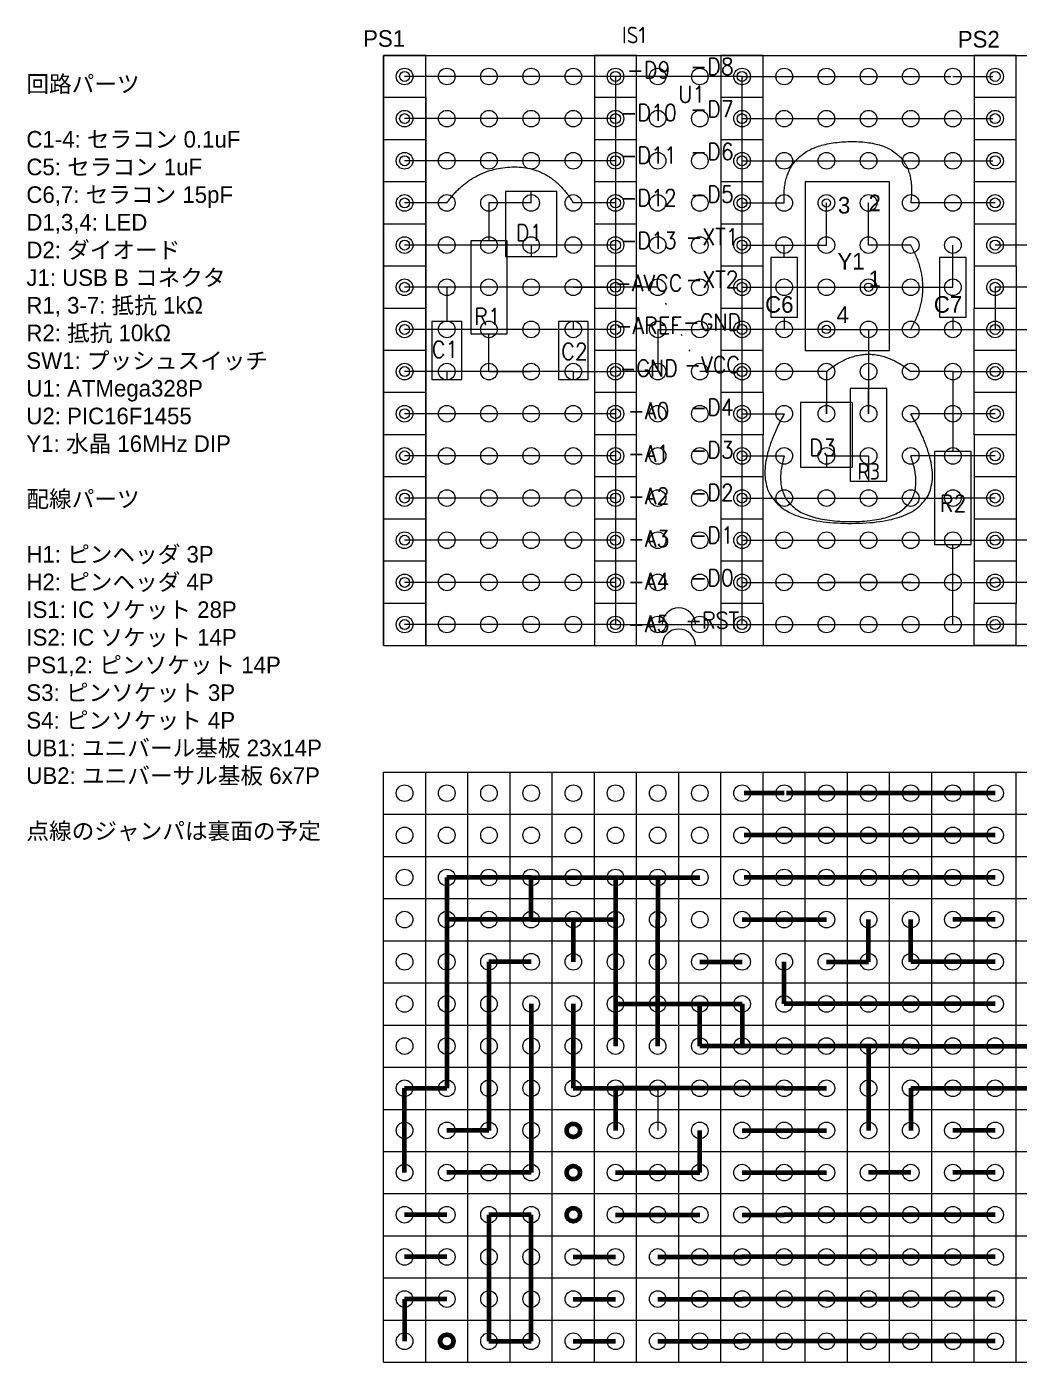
# Model space of a CAD drawing. Extents: x -61.5 to 38.3, y -5.9 to 74.6.
# Drawn here: x -61.5 to -1.7, y -5.9 to 74.6 of the extents above; entities that cross this region are included whole.
import ezdxf

# ---------------------------------------------------------------- set-up
doc = ezdxf.new("R2010")
doc.units = 0
doc.linetypes.add('DOTTINY', pattern=[0.9525, 0, -0.9525])
doc.layers.get('0').update_dxf_attribs({"linetype": 'CONTINUOUS', "lineweight": 9})
for name, color, linetype, lineweight in [('0_GND', 7, 'CONTINUOUS', 15), ('0_wire', 3, 'CONTINUOUS', 15), ('5V line', 1, 'CONTINUOUS', 15), ('condenser', 5, 'CONTINUOUS', 15), ('diode', 6, 'CONTINUOUS', 15)]:
    doc.layers.add(name, color=color, linetype=linetype, lineweight=lineweight)
for name, color, linetype, lineweight, true_color in [('3.3V line', 40, 'CONTINUOUS', 15, 0xffaa00), ('crystal', 96, 'CONTINUOUS', 15, 0x008000), ('micon', 216, 'CONTINUOUS', 15, 0x800080), ('resister', 132, 'CONTINUOUS', 15, 0x00dede), ('socket_header', 56, 'CONTINUOUS', 15, 0x808000), ('universal_board', 253, 'CONTINUOUS', 15, 0xa0a0a4)]:
    doc.layers.add(name, color=color, linetype=linetype, lineweight=lineweight, true_color=true_color)
doc.styles.add('azomix', font='azomix')
doc.styles.add('iso', font='iso')
doc.styles.get("Standard").update_dxf_attribs({"font": 'STANDARD'})
doc.styles.add('unicode', font='unicode')

msp = doc.modelspace()

# ---------------------------------------------------------------- linework, layer by layer
at = {"layer": '0_GND'}
for p, q in [((-10.8, 61.4), (-10.8, 63.94)), ((-8.26, 61.4), (-10.8, 61.4)), ((-3.18, 58.86), (-3.18, 56.32)), ((4.44, 58.86), (-3.18, 58.86)), ((-23.5, 56.32), (-20.96, 56.32)), ((-23.5, 56.32), (-23.5, 53.78)), ((-15.88, 56.32), (-20.96, 56.32)), ((-13.34, 56.32), (-15.88, 56.32)), ((-13.34, 56.32), (-3.18, 56.32)), ((-10.8, 56.32), (-10.8, 53.78)), ((-3.18, 56.32), (-0.64, 56.32)), ((-31.12, 53.78), (-38.74, 53.78)), ((-33.66, 53.78), (-31.12, 53.78)), ((-28.58, 53.78), (-31.12, 53.78)), ((-28.58, 53.78), (-26.04, 53.78)), ((-23.5, 53.78), (-26.04, 53.78)), ((-10.8, 53.78), (-10.8, 51.24))]:
    msp.add_line(p, q, dxfattribs=at)
at = {"layer": '0_GND', "lineweight": 200}
for p, q in [((-36.2, 23.3), (-36.2, 20.76)), ((-31.12, 23.3), (-36.2, 23.3)), ((-31.12, 20.76), (-31.12, 23.3)), ((-31.12, 23.3), (-26.04, 23.3)), ((-26.04, 23.3), (-26.04, 20.76)), ((-26.04, 23.3), (-23.5, 23.3)), ((-23.5, 23.3), (-23.5, 20.76)), ((-23.5, 23.3), (-20.96, 23.3)), ((-36.2, 20.76), (-36.2, 18.22)), ((-31.12, 20.76), (-36.2, 20.76)), ((-31.12, 20.76), (-26.04, 20.76)), ((-28.58, 20.76), (-28.58, 18.22)), ((-26.04, 20.76), (-26.04, 18.22)), ((-23.5, 15.68), (-23.5, 20.76)), ((-10.8, 18.22), (-10.8, 20.76)), ((-36.2, 18.22), (-36.2, 10.6)), ((-26.04, 18.22), (-26.04, 15.68)), ((-13.34, 18.22), (-10.8, 18.22)), ((-26.04, 15.68), (-18.42, 15.68)), ((-26.04, 15.68), (-23.5, 15.68)), ((-26.04, 15.68), (-26.04, 13.14)), ((-23.5, 13.14), (-23.5, 15.68)), ((-20.96, 13.14), (-20.96, 15.68)), ((-18.42, 15.68), (-18.42, 13.14)), ((-18.42, 13.14), (-20.96, 13.14)), ((-8.26, 13.14), (-18.42, 13.14)), ((-10.8, 13.14), (-10.8, 10.6)), ((-8.26, 13.14), (-5.72, 13.14)), ((-5.72, 13.14), (-0.64, 13.14)), ((-38.74, 5.52), (-38.74, 10.6)), ((-38.74, 10.6), (-36.2, 10.6)), ((-10.8, 10.6), (-10.8, 8.06)), ((-33.66, 2.98), (-33.66, -4.64)), ((-31.12, 2.98), (-33.66, 2.98)), ((-31.12, -4.64), (-31.12, 2.98)), ((-33.66, -4.64), (-31.12, -4.64))]:
    msp.add_line(p, q, dxfattribs=at)
at = {"layer": '0_wire'}
for p, q in [((-26.04, 71.56), (-38.74, 71.56)), ((-18.42, 71.56), (-5.85, 71.56)), ((-5.72, 71.56), (-3.31, 71.56)), ((-26.04, 69.02), (-38.74, 69.02)), ((-18.42, 69.02), (-5.72, 69.02)), ((-5.72, 69.02), (-3.31, 69.02)), ((-26.04, 66.48), (-38.74, 66.48)), ((-18.42, 66.48), (-5.72, 66.48)), ((-5.72, 66.48), (-3.31, 66.48)), ((-36.2, 63.94), (-38.74, 63.94)), ((-31.12, 63.94), (-33.66, 63.94)), ((-26.04, 63.94), (-28.58, 63.94)), ((-18.42, 63.94), (-15.88, 63.94)), ((-13.34, 61.4), (-13.34, 63.94)), ((-3.18, 63.94), (-8.26, 63.94)), ((-26.04, 61.4), (-38.74, 61.4)), ((-18.42, 61.4), (-13.34, 61.4)), ((-5.72, 58.86), (-5.72, 61.4)), ((-18.42, 58.86), (-8.26, 58.86)), ((-8.26, 58.86), (-5.72, 58.86)), ((-26.04, 56.32), (-38.74, 56.32)), ((-26.04, 51.24), (-38.74, 51.24)), ((-18.42, 51.24), (-15.88, 51.24)), ((-5.72, 51.24), (-8.26, 51.24)), ((-3.18, 51.24), (-5.72, 51.24)), ((-26.04, 48.7), (-38.74, 48.7)), ((-18.42, 48.7), (-15.88, 48.7)), ((-13.34, 48.7), (-10.8, 48.7)), ((-5.72, 48.7), (-8.26, 48.7)), ((-3.18, 48.7), (-5.72, 48.7)), ((-26.04, 46.16), (-38.74, 46.16)), ((-18.42, 46.16), (-15.88, 46.16)), ((-15.88, 46.16), (-5.72, 46.16)), ((-3.18, 46.16), (-5.72, 46.16)), ((-26.04, 43.62), (-38.74, 43.62)), ((-18.42, 43.62), (-3.18, 43.62)), ((-15.88, 43.62), (-13.34, 43.62)), ((1.9, 43.62), (-3.18, 43.62)), ((-26.04, 41.08), (-38.74, 41.08)), ((-18.42, 41.08), (-3.18, 41.08)), ((-10.8, 41.08), (-13.34, 41.08)), ((-8.26, 41.08), (-10.8, 41.08)), ((1.9, 41.08), (-3.18, 41.08)), ((-26.04, 38.54), (-38.74, 38.54)), ((-18.42, 38.54), (-3.18, 38.54)), ((-13.34, 38.54), (-10.8, 38.54)), ((-0.64, 38.54), (-3.18, 38.54))]:
    msp.add_line(p, q, dxfattribs=at)
at = {"layer": '0_wire', "lineweight": 200}
for p, q in [((-15.88, 28.38), (-18.29, 28.38)), ((-3.18, 28.38), (-15.75, 28.38)), ((-15.88, 25.84), (-18.29, 25.84)), ((-3.18, 25.84), (-15.88, 25.84)), ((-15.88, 23.3), (-18.29, 23.3)), ((-3.18, 23.3), (-15.88, 23.3)), ((-18.42, 20.76), (-13.34, 20.76)), ((-8.26, 18.22), (-8.26, 20.76)), ((-3.18, 20.76), (-5.72, 20.76)), ((-31.12, 18.22), (-33.66, 18.22)), ((-33.66, 18.22), (-33.66, 8.06)), ((-15.88, 15.68), (-15.88, 18.22)), ((-3.18, 18.22), (-8.26, 18.22)), ((-31.12, 15.68), (-31.12, 5.52)), ((-13.34, 15.68), (-15.88, 15.68)), ((-3.18, 15.68), (-13.34, 15.68)), ((-33.66, 8.06), (-36.2, 8.06)), ((-18.42, 8.06), (-15.88, 8.06)), ((-15.88, 8.06), (-13.34, 8.06)), ((-3.18, 8.06), (-5.72, 8.06)), ((-31.12, 5.52), (-36.2, 5.52)), ((-18.42, 5.52), (-15.88, 5.52)), ((-15.88, 5.52), (-13.34, 5.52)), ((-8.26, 5.52), (-10.8, 5.52)), ((-3.18, 5.52), (-5.72, 5.52)), ((-26.04, 2.98), (-20.96, 2.98)), ((-18.42, 2.98), (-15.88, 2.98)), ((-5.72, 2.98), (-15.88, 2.98)), ((-3.18, 2.98), (-5.72, 2.98)), ((-36.2, 0.44), (-38.74, 0.44)), ((-28.58, 0.44), (-26.04, 0.44)), ((-23.5, 0.44), (-18.42, 0.44)), ((-3.18, 0.44), (-18.42, 0.44)), ((-5.72, 0.44), (-8.26, 0.44)), ((-36.2, -2.1), (-38.74, -2.1)), ((-38.74, -2.1), (-38.74, -4.64)), ((-28.58, -2.1), (-26.04, -2.1)), ((-23.5, -2.1), (-18.42, -2.1)), ((-3.18, -2.1), (-18.42, -2.1)), ((-13.34, -2.1), (-10.8, -2.1)), ((-10.8, -2.1), (-8.26, -2.1)), ((-28.58, -4.64), (-26.04, -4.64)), ((-23.5, -4.64), (-20.96, -4.64)), ((-20.96, -4.64), (-18.42, -4.64)), ((-3.18, -4.64), (-18.42, -4.64)), ((-8.26, -4.64), (-10.8, -4.64))]:
    msp.add_line(p, q, dxfattribs=at)
for centre in [(-28.58, 8.06), (-28.58, 5.52), (-28.58, 2.98), (-36.2, -4.64)]:
    msp.add_circle(centre, 0.4, dxfattribs=at)
at = {"layer": '3.3V line'}
msp.add_line((-0.64, 61.4), (-3.18, 61.4), dxfattribs=at)
at = {"layer": '3.3V line', "lineweight": 200}
for p, q in [((-20.96, 18.22), (-18.42, 18.22)), ((-20.96, 5.52), (-20.96, 8.06)), ((-26.04, 5.52), (-20.96, 5.52)), ((-36.2, 2.98), (-38.74, 2.98))]:
    msp.add_line(p, q, dxfattribs=at)
at = {"layer": '5V line'}
for p, q in [((-28.58, 58.86), (-38.74, 58.86)), ((-23.5, 58.86), (-31.12, 58.86)), ((-28.58, 58.86), (-26.04, 58.86)), ((-18.42, 53.78), (-20.96, 53.78)), ((-13.34, 53.78), (-18.42, 53.78)), ((-13.34, 53.78), (-13.34, 51.24)), ((-5.72, 53.78), (-8.26, 53.78)), ((-5.72, 53.78), (4.44, 53.78)), ((-23.5, 10.6), (-23.5, 8.06))]:
    msp.add_line(p, q, dxfattribs=at)
at = {"layer": '5V line', "lineweight": 200}
for p, q in [((-28.58, 15.68), (-28.58, 10.6)), ((-28.58, 10.6), (-23.5, 10.6)), ((-15.88, 10.6), (-26.04, 10.6)), ((-26.04, 10.6), (-26.04, 8.06)), ((-15.88, 10.6), (-13.34, 10.6)), ((-8.26, 10.6), (-8.26, 8.06)), ((-8.26, 10.6), (-3.18, 10.6)), ((-3.18, 10.6), (-0.64, 10.6))]:
    msp.add_line(p, q, dxfattribs=at)
at = {"layer": 'condenser'}
for p, q in [((-15.88, 60.66), (-15.88, 61.4)), ((-5.72, 60.66), (-5.72, 61.4)), ((-15.08, 60.66), (-16.68, 60.66)), ((-16.68, 60.66), (-16.68, 57.06)), ((-15.08, 57.06), (-15.08, 60.66)), ((-4.92, 60.66), (-6.52, 60.66)), ((-6.52, 60.66), (-6.52, 57.06)), ((-4.92, 57.06), (-4.92, 60.66)), ((-36.2, 58.86), (-36.2, 56.8)), ((-37.1, 56.8), (-37.1, 53.3)), ((-35.3, 56.8), (-37.1, 56.8)), ((-35.3, 53.3), (-35.3, 56.8)), ((-27.68, 56.8), (-29.48, 56.8)), ((-29.48, 56.8), (-29.48, 53.3)), ((-28.58, 56.8), (-28.58, 56.32)), ((-27.68, 53.3), (-27.68, 56.8)), ((-16.68, 57.06), (-15.08, 57.06)), ((-15.88, 57.06), (-15.88, 56.32)), ((-6.52, 57.06), (-4.92, 57.06)), ((-5.72, 57.06), (-5.72, 56.32)), ((-37.1, 53.3), (-35.3, 53.3)), ((-36.2, 53.78), (-36.2, 53.3)), ((-29.48, 53.3), (-27.68, 53.3)), ((-28.58, 53.78), (-28.58, 53.3))]:
    msp.add_line(p, q, dxfattribs=at)
at = {"layer": 'crystal'}
for p, q in [((-9.53, 65.21), (-14.61, 65.21)), ((-14.61, 65.21), (-14.61, 55.05)), ((-9.53, 55.05), (-9.53, 65.21)), ((-14.61, 55.05), (-9.53, 55.05))]:
    msp.add_line(p, q, dxfattribs=at)
for centre in [(-13.34, 63.94), (-10.8, 58.86), (-13.34, 56.32)]:
    msp.add_circle(centre, 0.25, dxfattribs=at)
at = {"layer": 'diode'}
for p, q in [((-29.57, 64.62), (-32.67, 64.62)), ((-32.67, 64.62), (-32.67, 60.72)), ((-31.12, 63.94), (-31.12, 64.62)), ((-29.57, 60.72), (-29.57, 64.62)), ((-31.12, 61.4), (-31.12, 60.72)), ((-32.67, 60.72), (-29.57, 60.72)), ((-11.79, 51.92), (-14.89, 51.92)), ((-14.89, 51.92), (-14.89, 48.02)), ((-13.34, 51.24), (-13.34, 51.92)), ((-11.79, 51.92), (-11.79, 48.02)), ((-13.34, 48.7), (-13.34, 48.02)), ((-14.89, 48.02), (-11.79, 48.02))]:
    msp.add_line(p, q, dxfattribs=at)
at = {"layer": 'micon'}
for p, q in [((-26.04, 71.56), (-26.04, 38.54)), ((-18.42, 71.56), (-26.04, 71.56)), ((-18.42, 38.54), (-18.42, 71.56)), ((-26.04, 38.54), (-18.42, 38.54))]:
    msp.add_line(p, q, dxfattribs=at)
msp.add_arc((-22.23, 38.54), 1, 0, 180, dxfattribs=at)
at = {"layer": 'resister'}
for p, q in [((-33.66, 63.94), (-33.66, 61.66)), ((-34.76, 61.66), (-34.76, 56.06)), ((-32.56, 61.66), (-34.76, 61.66)), ((-32.56, 56.06), (-32.56, 61.66)), ((-34.76, 56.06), (-32.56, 56.06)), ((-33.66, 53.78), (-33.66, 56.06)), ((-5.72, 53.78), (-5.72, 48.96)), ((-11.9, 52.77), (-11.9, 47.17)), ((-9.7, 52.77), (-11.9, 52.77)), ((-10.8, 51.24), (-10.8, 52.77)), ((-9.7, 47.17), (-9.7, 52.77)), ((-10.8, 48.7), (-10.8, 47.17)), ((-6.82, 48.96), (-6.82, 43.36)), ((-4.62, 48.96), (-6.82, 48.96)), ((-4.62, 43.36), (-4.62, 48.96)), ((-11.9, 47.17), (-9.7, 47.17)), ((-6.82, 43.36), (-4.62, 43.36)), ((-5.72, 38.54), (-5.72, 43.36))]:
    msp.add_line(p, q, dxfattribs=at)
at = {"layer": 'resister', "linetype": 'DOTTINY'}
msp.add_line((-23.5, 58.86), (-20.96, 53.78), dxfattribs=at)
at = {"layer": 'resister'}
for points in [[(-15.88, 63.94), (-16.112, 67.551), (-7.782, 67.722), (-8.26, 63.94)], [(-36.2, 63.94), (-34.726, 65.992), (-29.953, 66.219), (-28.58, 63.94)], [(-8.26, 56.32), (-6.79, 58.853), (-8.26, 61.4)], [(-13.34, 53.78), (-10.818, 55.868), (-8.26, 53.78)], [(-15.88, 51.24), (-19.479, 44.679), (-4.397, 44.592), (-8.26, 51.24)], [(-15.88, 48.7), (-17.056, 44.786), (-6.823, 44.704), (-8.26, 48.7)]]:
    msp.add_open_spline(points, degree=2, dxfattribs=at)
at = {"layer": 'socket_header'}
for p, q in [((-40.01, 72.83), (-40.01, 70.29)), ((-37.47, 72.83), (-40.01, 72.83)), ((-37.47, 70.29), (-37.47, 72.83)), ((-24.77, 72.83), (-27.31, 72.83)), ((-27.31, 72.83), (-27.31, 37.27)), ((-27.31, 72.83), (-27.31, 70.29)), ((-24.77, 70.29), (-24.77, 72.83)), ((-24.77, 72.83), (-19.69, 72.83)), ((-19.69, 72.83), (-19.69, 70.29)), ((-17.15, 72.83), (-19.69, 72.83)), ((-17.15, 70.29), (-17.15, 72.83)), ((-4.45, 72.83), (-4.45, 70.29)), ((-1.91, 72.83), (-4.45, 72.83)), ((-1.91, 70.29), (-1.91, 72.83)), ((-40.01, 70.29), (-40.01, 67.75)), ((-37.47, 70.29), (-40.01, 70.29)), ((-37.47, 70.29), (-37.47, 67.75)), ((-37.47, 67.75), (-37.47, 70.29)), ((-24.77, 70.29), (-27.31, 70.29)), ((-24.77, 67.75), (-24.77, 70.29)), ((-19.69, 70.29), (-19.69, 67.75)), ((-17.15, 70.29), (-19.69, 70.29)), ((-17.15, 67.75), (-17.15, 70.29)), ((-1.91, 70.29), (-4.45, 70.29)), ((-4.45, 70.29), (-4.45, 67.75)), ((-1.91, 70.29), (-4.45, 70.29)), ((-1.91, 67.75), (-1.91, 70.29)), ((-40.01, 67.75), (-40.01, 65.21)), ((-37.47, 67.75), (-40.01, 67.75)), ((-37.47, 67.75), (-37.47, 65.21)), ((-37.47, 65.21), (-37.47, 67.75)), ((-24.77, 67.75), (-27.31, 67.75)), ((-24.77, 65.21), (-24.77, 67.75)), ((-19.69, 67.75), (-19.69, 65.21)), ((-17.15, 67.75), (-19.69, 67.75)), ((-17.15, 65.21), (-17.15, 67.75)), ((-1.91, 67.75), (-4.45, 67.75)), ((-4.45, 67.75), (-4.45, 65.21)), ((-1.91, 67.75), (-4.45, 67.75)), ((-1.91, 65.21), (-1.91, 67.75)), ((-40.01, 65.21), (-40.01, 62.67)), ((-37.47, 65.21), (-40.01, 65.21)), ((-37.47, 65.21), (-37.47, 62.67)), ((-37.47, 62.67), (-37.47, 65.21)), ((-24.77, 65.21), (-27.31, 65.21)), ((-24.77, 62.67), (-24.77, 65.21)), ((-19.69, 65.21), (-19.69, 62.67)), ((-17.15, 65.21), (-19.69, 65.21)), ((-17.15, 62.67), (-17.15, 65.21)), ((-1.91, 65.21), (-4.45, 65.21)), ((-4.45, 65.21), (-4.45, 62.67)), ((-1.91, 65.21), (-4.45, 65.21)), ((-1.91, 62.67), (-1.91, 65.21)), ((-40.01, 62.67), (-40.01, 60.13)), ((-37.47, 62.67), (-40.01, 62.67)), ((-37.47, 62.67), (-37.47, 60.13)), ((-37.47, 60.13), (-37.47, 62.67)), ((-24.77, 62.67), (-27.31, 62.67)), ((-24.77, 60.13), (-24.77, 62.67)), ((-19.69, 62.67), (-19.69, 60.13)), ((-17.15, 62.67), (-19.69, 62.67)), ((-17.15, 60.13), (-17.15, 62.67)), ((-1.91, 62.67), (-4.45, 62.67)), ((-4.45, 62.67), (-4.45, 60.13)), ((-1.91, 60.13), (-1.91, 62.67)), ((-40.01, 60.13), (-40.01, 57.59)), ((-37.47, 60.13), (-40.01, 60.13)), ((-37.47, 60.13), (-37.47, 57.59)), ((-37.47, 57.59), (-37.47, 60.13)), ((-24.77, 60.13), (-27.31, 60.13)), ((-24.77, 57.59), (-24.77, 60.13)), ((-19.69, 60.13), (-19.69, 57.59)), ((-17.15, 60.13), (-19.69, 60.13)), ((-17.15, 57.59), (-17.15, 60.13)), ((-1.91, 60.13), (-4.45, 60.13)), ((-4.45, 60.13), (-4.45, 57.59)), ((-1.91, 60.13), (-1.91, 57.59)), ((-40.01, 57.59), (-40.01, 55.05)), ((-37.47, 57.59), (-40.01, 57.59)), ((-37.47, 57.59), (-37.47, 55.05)), ((-37.47, 55.05), (-37.47, 57.59)), ((-24.77, 57.59), (-27.31, 57.59)), ((-24.77, 55.05), (-24.77, 57.59)), ((-19.69, 57.59), (-19.69, 55.05)), ((-17.15, 57.59), (-19.69, 57.59)), ((-17.15, 55.05), (-17.15, 57.59)), ((-1.91, 57.59), (-4.45, 57.59)), ((-4.45, 49.97), (-4.45, 57.59)), ((-1.91, 57.59), (-1.91, 39.81)), ((-40.01, 55.05), (-40.01, 52.51)), ((-37.47, 55.05), (-40.01, 55.05)), ((-37.47, 55.05), (-37.47, 52.51)), ((-37.47, 52.51), (-37.47, 55.05)), ((-24.77, 55.05), (-27.31, 55.05)), ((-24.77, 52.51), (-24.77, 55.05)), ((-19.69, 55.05), (-19.69, 52.51)), ((-17.15, 55.05), (-19.69, 55.05)), ((-17.15, 52.51), (-17.15, 55.05)), ((-1.91, 55.05), (-4.45, 55.05)), ((-40.01, 52.51), (-40.01, 49.97)), ((-37.47, 52.51), (-40.01, 52.51)), ((-37.47, 52.51), (-37.47, 49.97)), ((-37.47, 49.97), (-37.47, 52.51)), ((-24.77, 52.51), (-27.31, 52.51)), ((-24.77, 49.97), (-24.77, 52.51)), ((-19.69, 52.51), (-19.69, 49.97)), ((-17.15, 52.51), (-19.69, 52.51)), ((-17.15, 52.51), (-17.15, 49.97)), ((-1.91, 52.51), (-4.45, 52.51)), ((-40.01, 49.97), (-40.01, 47.43)), ((-37.47, 49.97), (-40.01, 49.97)), ((-37.47, 49.97), (-37.47, 47.43)), ((-37.47, 47.43), (-37.47, 49.97)), ((-24.77, 49.97), (-27.31, 49.97)), ((-24.77, 47.43), (-24.77, 49.97)), ((-19.69, 49.97), (-19.69, 47.43)), ((-17.15, 49.97), (-19.69, 49.97)), ((-17.15, 47.43), (-17.15, 49.97)), ((-1.91, 49.97), (-4.45, 49.97)), ((-1.91, 49.97), (-4.45, 49.97)), ((-4.45, 49.97), (-4.45, 47.43)), ((-1.91, 49.97), (-4.45, 49.97)), ((-40.01, 47.43), (-40.01, 44.89)), ((-37.47, 47.43), (-40.01, 47.43)), ((-37.47, 47.43), (-37.47, 44.89)), ((-37.47, 44.89), (-37.47, 47.43)), ((-24.77, 47.43), (-27.31, 47.43)), ((-24.77, 44.89), (-24.77, 47.43)), ((-19.69, 47.43), (-19.69, 44.89)), ((-17.15, 47.43), (-19.69, 47.43)), ((-17.15, 44.89), (-17.15, 47.43)), ((-1.91, 47.43), (-4.45, 47.43)), ((-1.91, 47.43), (-4.45, 47.43)), ((-4.45, 47.43), (-4.45, 44.89)), ((-1.91, 47.43), (-4.45, 47.43)), ((-40.01, 44.89), (-40.01, 42.35)), ((-37.47, 44.89), (-40.01, 44.89)), ((-37.47, 44.89), (-37.47, 42.35)), ((-37.47, 42.35), (-37.47, 44.89)), ((-24.77, 44.89), (-27.31, 44.89)), ((-24.77, 42.35), (-24.77, 44.89)), ((-19.69, 44.89), (-19.69, 42.35)), ((-17.15, 44.89), (-19.69, 44.89)), ((-17.15, 42.35), (-17.15, 44.89)), ((-1.91, 44.89), (-4.45, 44.89)), ((-1.91, 44.89), (-4.45, 44.89)), ((-4.45, 44.89), (-4.45, 42.35)), ((-1.91, 44.89), (-4.45, 44.89)), ((-40.01, 42.35), (-40.01, 39.81)), ((-37.47, 42.35), (-40.01, 42.35)), ((-37.47, 42.35), (-37.47, 39.81)), ((-37.47, 39.81), (-37.47, 42.35)), ((-24.77, 42.35), (-27.31, 42.35)), ((-24.77, 39.81), (-24.77, 42.35)), ((-19.69, 42.35), (-19.69, 39.81)), ((-17.15, 42.35), (-19.69, 42.35)), ((-17.15, 39.81), (-17.15, 42.35)), ((-1.91, 42.35), (-4.45, 42.35)), ((-1.91, 42.35), (-4.45, 42.35)), ((-4.45, 42.35), (-4.45, 39.81)), ((-1.91, 42.35), (-4.45, 42.35)), ((-40.01, 39.81), (-40.01, 37.27)), ((-37.47, 39.81), (-40.01, 39.81)), ((-37.47, 39.81), (-37.47, 37.27)), ((-37.47, 37.27), (-37.47, 39.81)), ((-24.77, 39.81), (-27.31, 39.81)), ((-24.77, 37.27), (-24.77, 39.81)), ((-19.69, 39.81), (-19.69, 37.27)), ((-17.15, 39.81), (-19.69, 39.81)), ((-17.15, 39.81), (-17.15, 37.27)), ((-4.45, 37.27), (-4.45, 39.81)), ((-1.91, 39.81), (-4.45, 39.81)), ((-1.91, 39.81), (-4.45, 39.81)), ((-1.91, 39.81), (-4.45, 39.81)), ((-1.91, 37.27), (-1.91, 39.81)), ((-40.01, 37.27), (-37.47, 37.27)), ((-27.31, 37.27), (-24.77, 37.27)), ((-24.77, 37.27), (-19.69, 37.27)), ((-19.69, 37.27), (-17.15, 37.27)), ((-1.91, 37.27), (-4.45, 37.27))]:
    msp.add_line(p, q, dxfattribs=at)
for centre in [(-38.74, 71.56), (-26.04, 71.56), (-18.42, 71.56), (-3.18, 71.56), (-38.74, 69.02), (-26.04, 69.02), (-18.42, 69.02), (-3.18, 69.02), (-38.74, 66.48), (-26.04, 66.48), (-18.42, 66.48), (-3.18, 66.48), (-38.74, 63.94), (-26.04, 63.94), (-18.42, 63.94), (-3.18, 63.94), (-38.74, 61.4), (-26.04, 61.4), (-18.42, 61.4), (-3.18, 61.4), (-38.74, 58.86), (-26.04, 58.86), (-18.42, 58.86), (-3.18, 58.86), (-38.74, 56.32), (-26.04, 56.32), (-18.42, 56.32), (-3.18, 56.32), (-38.74, 53.78), (-26.04, 53.78), (-18.42, 53.78), (-3.18, 53.78), (-38.74, 51.24), (-26.04, 51.24), (-18.42, 51.24), (-3.18, 51.24), (-38.74, 48.7), (-26.04, 48.7), (-18.42, 48.7), (-3.18, 48.7), (-38.74, 46.16), (-26.04, 46.16), (-18.42, 46.16), (-3.18, 46.16), (-38.74, 43.62), (-26.04, 43.62), (-18.42, 43.62), (-3.18, 43.62), (-38.74, 41.08), (-26.04, 41.08), (-18.42, 41.08), (-3.18, 41.08), (-38.74, 38.54), (-26.04, 38.54), (-18.42, 38.54), (-3.18, 38.54)]:
    msp.add_circle(centre, 0.3, dxfattribs=at)
msp.add_arc((-22.23, 37.27), 1, 0, 180, dxfattribs=at)
at = {"layer": 'universal_board'}
for p, q in [((-40.01, 37.27), (-40.01, 72.83)), ((-40.01, 72.83), (18.41, 72.83)), ((-40.01, 37.27), (18.41, 37.27)), ((-40.01, -5.91), (-40.01, 29.65)), ((-40.01, 29.65), (18.41, 29.65)), ((-37.47, -5.91), (-37.47, 29.65)), ((-34.93, -5.91), (-34.93, 29.65)), ((-32.39, -5.91), (-32.39, 29.65)), ((-29.85, -5.91), (-29.85, 29.65)), ((-27.31, -5.91), (-27.31, 29.65)), ((-24.77, -5.91), (-24.77, 29.65)), ((-22.23, -5.91), (-22.23, 29.65)), ((-19.69, -5.91), (-19.69, 29.65)), ((-17.15, -5.91), (-17.15, 29.65)), ((-14.61, -5.91), (-14.61, 29.65)), ((-12.07, -5.91), (-12.07, 29.65)), ((-9.53, -5.91), (-9.53, 29.65)), ((-6.99, -5.91), (-6.99, 29.65)), ((-4.45, -5.91), (-4.45, 29.65)), ((-1.91, -5.91), (-1.91, 29.65)), ((-40.01, 27.11), (18.41, 27.11)), ((-40.01, 24.57), (18.41, 24.57)), ((-40.01, 22.03), (18.41, 22.03)), ((-40.01, 19.49), (18.41, 19.49)), ((-40.01, 16.95), (18.41, 16.95)), ((-40.01, 14.41), (18.41, 14.41)), ((-40.01, 11.87), (18.41, 11.87)), ((-40.01, 9.33), (18.41, 9.33)), ((-40.01, 6.79), (18.41, 6.79)), ((-40.01, 4.25), (18.41, 4.25)), ((-40.01, 1.71), (18.41, 1.71)), ((-40.01, -0.83), (18.41, -0.83)), ((-40.01, -3.37), (18.41, -3.37)), ((-40.01, -5.91), (18.41, -5.91))]:
    msp.add_line(p, q, dxfattribs=at)
for centre in [(-38.74, 71.56), (-36.2, 71.56), (-33.66, 71.56), (-31.12, 71.56), (-28.58, 71.56), (-26.04, 71.56), (-23.5, 71.56), (-20.96, 71.56), (-18.42, 71.56), (-15.88, 71.56), (-13.34, 71.56), (-10.8, 71.56), (-8.26, 71.56), (-5.72, 71.56), (-3.18, 71.56), (-38.74, 69.02), (-36.2, 69.02), (-33.66, 69.02), (-31.12, 69.02), (-28.58, 69.02), (-26.04, 69.02), (-23.5, 69.02), (-20.96, 69.02), (-18.42, 69.02), (-15.88, 69.02), (-13.34, 69.02), (-10.8, 69.02), (-8.26, 69.02), (-5.72, 69.02), (-3.18, 69.02), (-38.74, 66.48), (-36.2, 66.48), (-33.66, 66.48), (-31.12, 66.48), (-28.58, 66.48), (-26.04, 66.48), (-23.5, 66.48), (-20.96, 66.48), (-18.42, 66.48), (-15.88, 66.48), (-13.34, 66.48), (-10.8, 66.48), (-8.26, 66.48), (-5.72, 66.48), (-3.18, 66.48), (-38.74, 63.94), (-36.2, 63.94), (-33.66, 63.94), (-31.12, 63.94), (-28.58, 63.94), (-26.04, 63.94), (-23.5, 63.94), (-20.96, 63.94), (-18.42, 63.94), (-15.88, 63.94), (-13.34, 63.94), (-10.8, 63.94), (-8.26, 63.94), (-5.72, 63.94), (-3.18, 63.94), (-38.74, 61.4), (-36.2, 61.4), (-33.66, 61.4), (-31.12, 61.4), (-28.58, 61.4), (-26.04, 61.4), (-23.5, 61.4), (-20.96, 61.4), (-18.42, 61.4), (-15.88, 61.4), (-13.34, 61.4), (-10.8, 61.4), (-8.26, 61.4), (-5.72, 61.4), (-3.18, 61.4), (-38.74, 58.86), (-36.2, 58.86), (-33.66, 58.86), (-31.12, 58.86), (-28.58, 58.86), (-26.04, 58.86), (-23.5, 58.86), (-20.96, 58.86), (-18.42, 58.86), (-15.88, 58.86), (-13.34, 58.86), (-10.8, 58.86), (-8.26, 58.86), (-5.72, 58.86), (-3.18, 58.86), (-38.74, 56.32), (-36.2, 56.32), (-33.66, 56.32), (-31.12, 56.32), (-28.58, 56.32), (-26.04, 56.32), (-23.5, 56.32), (-20.96, 56.32), (-18.42, 56.32), (-15.88, 56.32), (-13.34, 56.32), (-10.8, 56.32), (-8.26, 56.32), (-5.72, 56.32), (-3.18, 56.32), (-38.74, 53.78), (-36.2, 53.78), (-33.66, 53.78), (-31.12, 53.78), (-28.58, 53.78), (-26.04, 53.78), (-23.5, 53.78), (-20.96, 53.78), (-18.42, 53.78), (-15.88, 53.78), (-13.34, 53.78), (-10.8, 53.78), (-8.26, 53.78), (-5.72, 53.78), (-3.18, 53.78), (-38.74, 51.24), (-36.2, 51.24), (-33.66, 51.24), (-31.12, 51.24), (-28.58, 51.24), (-26.04, 51.24), (-23.5, 51.24), (-20.96, 51.24), (-18.42, 51.24), (-15.88, 51.24), (-13.34, 51.24), (-10.8, 51.24), (-8.26, 51.24), (-5.72, 51.24), (-3.18, 51.24), (-38.74, 48.7), (-36.2, 48.7), (-33.66, 48.7), (-31.12, 48.7), (-28.58, 48.7), (-26.04, 48.7), (-23.5, 48.7), (-20.96, 48.7), (-18.42, 48.7), (-15.88, 48.7), (-13.34, 48.7), (-10.8, 48.7), (-8.26, 48.7), (-5.72, 48.7), (-3.18, 48.7), (-38.74, 46.16), (-36.2, 46.16), (-33.66, 46.16), (-31.12, 46.16), (-28.58, 46.16), (-26.04, 46.16), (-23.5, 46.16), (-20.96, 46.16), (-18.42, 46.16), (-15.88, 46.16), (-13.34, 46.16), (-10.8, 46.16), (-8.26, 46.16), (-5.72, 46.16), (-3.18, 46.16), (-38.74, 43.62), (-36.2, 43.62), (-33.66, 43.62), (-31.12, 43.62), (-28.58, 43.62), (-26.04, 43.62), (-23.5, 43.62), (-20.96, 43.62), (-18.42, 43.62), (-15.88, 43.62), (-13.34, 43.62), (-10.8, 43.62), (-8.26, 43.62), (-5.72, 43.62), (-3.18, 43.62), (-38.74, 41.08), (-36.2, 41.08), (-33.66, 41.08), (-31.12, 41.08), (-28.58, 41.08), (-26.04, 41.08), (-23.5, 41.08), (-20.96, 41.08), (-18.42, 41.08), (-15.88, 41.08), (-13.34, 41.08), (-10.8, 41.08), (-8.26, 41.08), (-5.72, 41.08), (-3.18, 41.08), (-38.74, 38.54), (-36.2, 38.54), (-33.66, 38.54), (-31.12, 38.54), (-28.58, 38.54), (-26.04, 38.54), (-23.5, 38.54), (-20.96, 38.54), (-18.42, 38.54), (-15.88, 38.54), (-13.34, 38.54), (-10.8, 38.54), (-8.26, 38.54), (-5.72, 38.54), (-3.18, 38.54), (-38.74, 28.38), (-36.2, 28.38), (-33.66, 28.38), (-31.12, 28.38), (-28.58, 28.38), (-26.04, 28.38), (-23.5, 28.38), (-20.96, 28.38), (-18.42, 28.38), (-15.88, 28.38), (-13.34, 28.38), (-10.8, 28.38), (-8.26, 28.38), (-5.72, 28.38), (-3.18, 28.38), (-38.74, 25.84), (-36.2, 25.84), (-33.66, 25.84), (-31.12, 25.84), (-28.58, 25.84), (-26.04, 25.84), (-23.5, 25.84), (-20.96, 25.84), (-18.42, 25.84), (-15.88, 25.84), (-13.34, 25.84), (-10.8, 25.84), (-8.26, 25.84), (-5.72, 25.84), (-3.18, 25.84), (-38.74, 23.3), (-36.2, 23.3), (-33.66, 23.3), (-31.12, 23.3), (-28.58, 23.3), (-26.04, 23.3), (-23.5, 23.3), (-20.96, 23.3), (-18.42, 23.3), (-15.88, 23.3), (-13.34, 23.3), (-10.8, 23.3), (-8.26, 23.3), (-5.72, 23.3), (-3.18, 23.3), (-38.74, 20.76), (-36.2, 20.76), (-33.66, 20.76), (-31.12, 20.76), (-28.58, 20.76), (-26.04, 20.76), (-23.5, 20.76), (-20.96, 20.76), (-18.42, 20.76), (-15.88, 20.76), (-13.34, 20.76), (-10.8, 20.76), (-8.26, 20.76), (-5.72, 20.76), (-3.18, 20.76), (-38.74, 18.22), (-36.2, 18.22), (-33.66, 18.22), (-31.12, 18.22), (-28.58, 18.22), (-26.04, 18.22), (-23.5, 18.22), (-20.96, 18.22), (-18.42, 18.22), (-15.88, 18.22), (-13.34, 18.22), (-10.8, 18.22), (-8.26, 18.22), (-5.72, 18.22), (-3.18, 18.22), (-38.74, 15.68), (-36.2, 15.68), (-33.66, 15.68), (-31.12, 15.68), (-28.58, 15.68), (-26.04, 15.68), (-23.5, 15.68), (-20.96, 15.68), (-18.42, 15.68), (-15.88, 15.68), (-13.34, 15.68), (-10.8, 15.68), (-8.26, 15.68), (-5.72, 15.68), (-3.18, 15.68), (-38.74, 13.14), (-36.2, 13.14), (-33.66, 13.14), (-31.12, 13.14), (-28.58, 13.14), (-26.04, 13.14), (-23.5, 13.14), (-20.96, 13.14), (-18.42, 13.14), (-15.88, 13.14), (-13.34, 13.14), (-10.8, 13.14), (-8.26, 13.14), (-5.72, 13.14), (-3.18, 13.14), (-38.74, 10.6), (-36.2, 10.6), (-33.66, 10.6), (-31.12, 10.6), (-28.58, 10.6), (-26.04, 10.6), (-23.5, 10.6), (-20.96, 10.6), (-18.42, 10.6), (-15.88, 10.6), (-13.34, 10.6), (-10.8, 10.6), (-8.26, 10.6), (-5.72, 10.6), (-3.18, 10.6), (-38.74, 8.06), (-36.2, 8.06), (-33.66, 8.06), (-31.12, 8.06), (-28.58, 8.06), (-26.04, 8.06), (-23.5, 8.06), (-20.96, 8.06), (-18.42, 8.06), (-15.88, 8.06), (-13.34, 8.06), (-10.8, 8.06), (-8.26, 8.06), (-5.72, 8.06), (-3.18, 8.06), (-38.74, 5.52), (-36.2, 5.52), (-33.66, 5.52), (-31.12, 5.52), (-28.58, 5.52), (-26.04, 5.52), (-23.5, 5.52), (-20.96, 5.52), (-18.42, 5.52), (-15.88, 5.52), (-13.34, 5.52), (-10.8, 5.52), (-8.26, 5.52), (-5.72, 5.52), (-3.18, 5.52), (-38.74, 2.98), (-36.2, 2.98), (-33.66, 2.98), (-31.12, 2.98), (-28.58, 2.98), (-26.04, 2.98), (-23.5, 2.98), (-20.96, 2.98), (-18.42, 2.98), (-15.88, 2.98), (-13.34, 2.98), (-10.8, 2.98), (-8.26, 2.98), (-5.72, 2.98), (-3.18, 2.98), (-38.74, 0.44), (-36.2, 0.44), (-33.66, 0.44), (-31.12, 0.44), (-28.58, 0.44), (-26.04, 0.44), (-23.5, 0.44), (-20.96, 0.44), (-18.42, 0.44), (-15.88, 0.44), (-13.34, 0.44), (-10.8, 0.44), (-8.26, 0.44), (-5.72, 0.44), (-3.18, 0.44), (-38.74, -2.1), (-36.2, -2.1), (-33.66, -2.1), (-31.12, -2.1), (-28.58, -2.1), (-26.04, -2.1), (-23.5, -2.1), (-20.96, -2.1), (-18.42, -2.1), (-15.88, -2.1), (-13.34, -2.1), (-10.8, -2.1), (-8.26, -2.1), (-5.72, -2.1), (-3.18, -2.1), (-38.74, -4.64), (-36.2, -4.64), (-33.66, -4.64), (-31.12, -4.64), (-28.58, -4.64), (-26.04, -4.64), (-23.5, -4.64), (-20.96, -4.64), (-18.42, -4.64), (-15.88, -4.64), (-13.34, -4.64), (-10.8, -4.64), (-8.26, -4.64), (-5.72, -4.64), (-3.18, -4.64)]:
    msp.add_circle(centre, 0.5, dxfattribs=at)

# ---------------------------------------------------------------- texts
at = {"insert": (-61.519, 48.544), "char_height": 1, "width": 19.83333, "attachment_point": 4, "style": 'unicode'}
msp.add_mtext('回路パーツ\\P\\PC1-4: セラコン 0.1uF\\PC5: セラコン 1uF\\PC6,7: セラコン 15pF\\PD1,3,4: LED\\PD2: ダイオード\\PJ1: USB B コネクタ\\PR1, 3-7: 抵抗 1kΩ\\PR2: 抵抗 10kΩ\\PSW1: プッシュスイッチ\\PU1: ATMega328P\\PU2: PIC16F1455\\PY1: 水晶 16MHz DIP\\P\\P配線パーツ\\P\\PH1: ピンヘッダ 3P\\PH2: ピンヘッダ 4P\\PIS1: IC ソケット 28P\\PIS2: IC ソケット 14P\\PPS1,2: ピンソケット 14P\\PS3: ピンソケット 3P\\PS4: ピンソケット 4P\\PUB1: ユニバール基板 23x14P\\PUB2: ユニバーサル基板 6x7P\\P\\P点線のジャンパは裏面の予定', dxfattribs=at)
at = {"layer": 'condenser', "char_height": 1, "width": 1.01556, "attachment_point": 5, "style": 'azomix'}
for s, insert in [('C6', (-16.175, 57.818)), ('C7', (-6.015, 57.818))]:
    msp.add_mtext(s, dxfattribs=dict(at, insert=insert))
at = {"layer": 'condenser', "char_height": 1, "attachment_point": 5}
for s, insert, width in [('C1', (-36.305, 55.113), 1), ('C2', (-28.51, 54.992), 1.22222)]:
    msp.add_mtext(s, dxfattribs=dict(at, insert=insert, width=width))
at = {"layer": 'crystal', "char_height": 1, "attachment_point": 4, "line_spacing_factor": 1.54, "style": 'unicode'}
for s, insert, width in [('2', (-10.8, 63.94), 0.44444), ('3', (-12.646, 63.795), 0.44444), ('Y1', (-12.674, 60.429), 1.22222), ('1', (-10.8, 59.36), 0.22222), ('4', (-12.731, 57.204), 0.55556)]:
    msp.add_mtext(s, dxfattribs=dict(at, insert=insert, width=width))
at = {"layer": 'diode', "char_height": 1, "attachment_point": 5, "line_spacing_factor": 1.54}
for s, insert, width in [('D1', (-31.238, 62.149), 1.11111), ('D3', (-13.562, 49.2), 1.33333)]:
    msp.add_mtext(s, dxfattribs=dict(at, insert=insert, width=width))
at = {"layer": 'micon', "insert": (-21.447, 70.488), "char_height": 1, "width": 1.11111, "attachment_point": 5, "line_spacing_factor": 1.54}
msp.add_mtext('U1', dxfattribs=at)
at = {"layer": 'resister', "char_height": 1, "attachment_point": 5, "line_spacing_factor": 1.54}
for s, insert, width in [('R1', (-33.747, 57.096), 1.11111), ('R2', (-5.706, 45.832), 1.33333)]:
    msp.add_mtext(s, dxfattribs=dict(at, insert=insert, width=width))
at = {"layer": 'resister', "insert": (-11.475, 47.769), "char_height": 1, "width": 1.33333, "attachment_point": 4, "line_spacing_factor": 1.54, "style": 'iso'}
msp.add_mtext('R3', dxfattribs=at)
at = {"layer": 'socket_header', "char_height": 1, "attachment_point": 5}
for s, insert, width, style in [('PS1', (-39.977, 73.841), 1.68111, 'azomix'), ('IS1', (-24.928, 74.058), 1.44444, 'iso'), ('PS2', (-4.162, 73.797), 1.78556, 'azomix')]:
    msp.add_mtext(s, dxfattribs=dict(at, insert=insert, width=width, style=style))
at = {"layer": 'socket_header', "char_height": 1, "attachment_point": 5, "line_spacing_factor": 1.54}
for s, insert, width in [('-D9\\P-D10\\P-D11\\P-D12\\P-D13\\P-AVCC\\P-AREF\\P-GND\\P-A0\\P-A1\\P-A2\\P-A3\\P-A4\\P-A5', (-24.041, 55.267), 4), ('-D8\\P-D7\\P-D6\\P-D5\\P-XT1\\P-XT2\\P-GND\\P-VCC\\P-D4\\P-D3\\P-D2\\P-D1\\P-D0\\P-RST', (-20.223, 55.48), 3.11111)]:
    msp.add_mtext(s, dxfattribs=dict(at, insert=insert, width=width))

doc.saveas('drawing.dxf')
